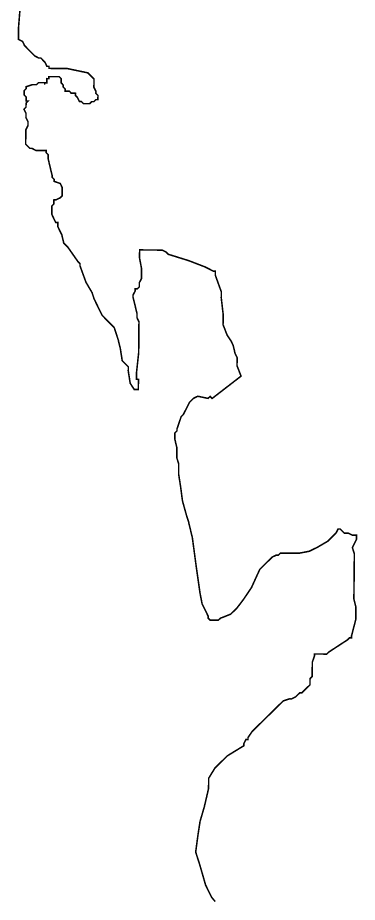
# Model space of a CAD drawing. Header units: metres. Extents: x 273899 to 302286, y 1977397 to 2102169.
# Drawn here: x 295722 to 296386, y 1977397 to 1979124 of the extents above; entities that cross this region are included whole.
import ezdxf

# ---------------------------------------------------------------- set-up
doc = ezdxf.new("R2010")
doc.units = ezdxf.units.M
doc.header["$MEASUREMENT"] = 0
doc.layers.add('HAZARDS LINE', color=1, linetype='Continuous')

msp = doc.modelspace()

# ---------------------------------------------------------------- linework, layer by layer
at = {"layer": 'HAZARDS LINE', "lineweight": 0}
msp.add_lwpolyline([(295728.3, 1979161.9, 3.01, 3.01, 0), (295723.8, 1979105.8, 3.01, 3.01, 0), (295723.6, 1979081.7, 3.01, 3.01, 0), (295731.6, 1979077.6, 3.01, 3.01, 0), (295735.5, 1979069.6, 3.01, 3.01, 0), (295739.5, 1979065.5, 3.01, 3.01, 0), (295743.4, 1979061.5, 3.01, 3.01, 0), (295751.4, 1979053.4, 3.01, 3.01, 0), (295755.4, 1979049.4, 3.01, 3.01, 0), (295763.3, 1979045.3, 3.01, 3.01, 0), (295767.3, 1979045.3, 3.01, 3.01, 0), (295771.3, 1979041.2, 3.01, 3.01, 0), (295775.3, 1979037.2, 3.01, 3.01, 0), (295779.2, 1979029.1, 3.01, 3.01, 0), (295783.2, 1979029.1, 3.01, 3.01, 0), (295783.2, 1979025.1, 3.01, 3.01, 0), (295819.3, 1979024.7, 3.01, 3.01, 0), (295859.3, 1979016.3, 3.01, 3.01, 0), (295863.2, 1979012.3, 3.01, 3.01, 0), (295867.2, 1979008.3, 3.01, 3.01, 0), (295871.2, 1979004.2, 3.01, 3.01, 0), (295871, 1978988.2, 3.01, 3.01, 0), (295875, 1978980.1, 3.01, 3.01, 0), (295874.9, 1978976.1, 3.01, 3.01, 0), (295878.9, 1978972.1, 3.01, 3.01, 0), (295878.8, 1978964.1, 3.01, 3.01, 0), (295874.8, 1978964.1, 3.01, 3.01, 0), (295870.8, 1978960.1, 3.01, 3.01, 0), (295866.8, 1978960.2, 3.01, 3.01, 0), (295862.7, 1978956.2, 3.01, 3.01, 0), (295850.7, 1978956.3, 3.01, 3.01, 0), (295846.7, 1978960.3, 3.01, 3.01, 0), (295842.7, 1978960.4, 3.01, 3.01, 0), (295838.8, 1978968.4, 3.01, 3.01, 0), (295834.8, 1978972.5, 3.01, 3.01, 0), (295834.9, 1978976.5, 3.01, 3.01, 0), (295826.8, 1978976.6, 3.01, 3.01, 0), (295822.9, 1978980.6, 3.01, 3.01, 0), (295814.8, 1978980.7, 3.01, 3.01, 0), (295814.9, 1978984.7, 3.01, 3.01, 0), (295810.9, 1978988.7, 3.01, 3.01, 0), (295811, 1978992.7, 3.01, 3.01, 0), (295807, 1978996.8, 3.01, 3.01, 0), (295807.1, 1979004.8, 3.01, 3.01, 0), (295803.1, 1979008.8, 3.01, 3.01, 0), (295783, 1979009, 3.01, 3.01, 0), (295783, 1979005, 3.01, 3.01, 0), (295779, 1979005.1, 3.01, 3.01, 0), (295778.9, 1978997, 3.01, 3.01, 0), (295774.9, 1978997.1, 3.01, 3.01, 0), (295774.9, 1978993.1, 3.01, 3.01, 0), (295774.9, 1978997.1, 3.01, 3.01, 0), (295762.9, 1978997.2, 3.01, 3.01, 0), (295758.8, 1978993.2, 3.01, 3.01, 0), (295750.8, 1978993.3, 3.01, 3.01, 0), (295738.8, 1978989.4, 3.01, 3.01, 0), (295738.7, 1978985.4, 3.01, 3.01, 0), (295734.7, 1978981.4, 3.01, 3.01, 0), (295734.6, 1978973.4, 3.01, 3.01, 0), (295738.6, 1978969.3, 3.01, 3.01, 0), (295738.5, 1978961.3, 3.01, 3.01, 0), (295742.5, 1978961.3, 3.01, 3.01, 0), (295738.5, 1978957.3, 3.01, 3.01, 0), (295738.4, 1978949.3, 3.01, 3.01, 0), (295734.4, 1978945.3, 3.01, 3.01, 0), (295738.3, 1978937.3, 3.01, 3.01, 0), (295738.2, 1978929.3, 3.01, 3.01, 0), (295742.2, 1978921.2, 3.01, 3.01, 0), (295742.1, 1978913.2, 3.01, 3.01, 0), (295738, 1978905.2, 3.01, 3.01, 0), (295737.7, 1978877.1, 3.01, 3.01, 0), (295741.7, 1978873.1, 3.01, 3.01, 0), (295745.7, 1978869.1, 3.01, 3.01, 0), (295749.7, 1978869, 3.01, 3.01, 0), (295757.7, 1978864.9, 3.01, 3.01, 0), (295777.7, 1978864.8, 3.01, 3.01, 0), (295777.7, 1978860.7, 3.01, 3.01, 0), (295781.6, 1978856.7, 3.01, 3.01, 0), (295781.6, 1978848.7, 3.01, 3.01, 0), (295785.4, 1978832.6, 3.01, 3.01, 0), (295789.3, 1978816.5, 3.01, 3.01, 0), (295789.3, 1978812.5, 3.01, 3.01, 0), (295793.2, 1978808.5, 3.01, 3.01, 0), (295793.2, 1978804.5, 3.01, 3.01, 0), (295805.2, 1978800.4, 3.01, 3.01, 0), (295809.1, 1978792.3, 3.01, 3.01, 0), (295809, 1978776.3, 3.01, 3.01, 0), (295804.9, 1978772.3, 3.01, 3.01, 0), (295796.9, 1978768.4, 3.01, 3.01, 0), (295792.9, 1978768.4, 3.01, 3.01, 0), (295792.8, 1978760.4, 3.01, 3.01, 0), (295788.7, 1978756.4, 3.01, 3.01, 0), (295788.6, 1978740.4, 3.01, 3.01, 0), (295792.5, 1978732.3, 3.01, 3.01, 0), (295796.5, 1978724.3, 3.01, 3.01, 0), (295800.5, 1978724.2, 3.01, 3.01, 0), (295800.4, 1978716.2, 3.01, 3.01, 0), (295804.3, 1978708.2, 3.01, 3.01, 0), (295808.3, 1978700.1, 3.01, 3.01, 0), (295812.1, 1978684, 3.01, 3.01, 0), (295820.1, 1978676, 3.01, 3.01, 0), (295839.9, 1978647.7, 3.01, 3.01, 0), (295843.8, 1978643.7, 3.01, 3.01, 0), (295843.8, 1978639.7, 3.01, 3.01, 0), (295855.5, 1978607.5, 3.01, 3.01, 0), (295867.4, 1978587.3, 3.01, 3.01, 0), (295871.3, 1978575.3, 3.01, 3.01, 0), (295875.2, 1978567.2, 3.01, 3.01, 0), (295879.1, 1978559.2, 3.01, 3.01, 0), (295887, 1978543, 3.01, 3.01, 0), (295902.9, 1978526.9, 3.01, 3.01, 0), (295910.8, 1978518.8, 3.01, 3.01, 0), (295918.6, 1978494.7, 3.01, 3.01, 0), (295922.5, 1978478.6, 3.01, 3.01, 0), (295926.3, 1978454.5, 3.01, 3.01, 0), (295938.2, 1978442.4, 3.01, 3.01, 0), (295938.1, 1978434.3, 3.01, 3.01, 0), (295941.9, 1978410.3, 3.01, 3.01, 0), (295949.8, 1978398.2, 3.01, 3.01, 0), (295957.8, 1978398.1, 3.01, 3.01, 0), (295958, 1978418.1, 3.01, 3.01, 0), (295954, 1978418.2, 3.01, 3.01, 0), (295954.1, 1978430.2, 3.01, 3.01, 0), (295958.5, 1978470.2, 3.01, 3.01, 0), (295959, 1978530.4, 3.01, 3.01, 0), (295955.1, 1978538.4, 3.01, 3.01, 0), (295955.2, 1978546.4, 3.01, 3.01, 0), (295947.4, 1978578.6, 3.01, 3.01, 0), (295947.5, 1978582.6, 3.01, 3.01, 0), (295951.6, 1978590.6, 3.01, 3.01, 0), (295951.6, 1978594.6, 3.01, 3.01, 0), (295955.6, 1978594.5, 3.01, 3.01, 0), (295959.7, 1978598.5, 3.01, 3.01, 0), (295959.7, 1978606.5, 3.01, 3.01, 0), (295963.8, 1978614.5, 3.01, 3.01, 0), (295964, 1978634.5, 3.01, 3.01, 0), (295960.2, 1978654.6, 3.01, 3.01, 0), (295960.3, 1978670.7, 3.01, 3.01, 0), (296004.4, 1978670.3, 3.01, 3.01, 0), (296012.4, 1978666.2, 3.01, 3.01, 0), (296016.4, 1978662.1, 3.01, 3.01, 0), (296056.3, 1978649.7, 3.01, 3.01, 0), (296088.3, 1978637.4, 3.01, 3.01, 0), (296104.2, 1978629.3, 3.01, 3.01, 0), (296108.2, 1978629.2, 3.01, 3.01, 0), (296108.2, 1978621.2, 3.01, 3.01, 0), (296119.9, 1978589, 3.01, 3.01, 0), (296119.8, 1978577, 3.01, 3.01, 0), (296123.5, 1978544.9, 3.01, 3.01, 0), (296123.3, 1978524.8, 3.01, 3.01, 0), (296131.1, 1978504.7, 3.01, 3.01, 0), (296139.1, 1978492.6, 3.01, 3.01, 0), (296143, 1978484.6, 3.01, 3.01, 0), (296146.8, 1978468.5, 3.01, 3.01, 0), (296150.8, 1978460.5, 3.01, 3.01, 0), (296150.6, 1978444.4, 3.01, 3.01, 0), (296158.5, 1978424.3, 3.01, 3.01, 0), (296102, 1978380.7, 3.01, 3.01, 0), (296098, 1978384.8, 3.01, 3.01, 0), (296093.9, 1978380.8, 3.01, 3.01, 0), (296073.9, 1978385, 3.01, 3.01, 0), (296065.9, 1978381.1, 3.01, 3.01, 0), (296057.8, 1978373.1, 3.01, 3.01, 0), (296045.6, 1978349.2, 3.01, 3.01, 0), (296041.5, 1978345.2, 3.01, 3.01, 0), (296033.3, 1978321.2, 3.01, 3.01, 0), (296033.2, 1978317.2, 3.01, 3.01, 0), (296029.2, 1978313.2, 3.01, 3.01, 0), (296029.1, 1978301.2, 3.01, 3.01, 0), (296032.9, 1978285.1, 3.01, 3.01, 0), (296032.8, 1978265.1, 3.01, 3.01, 0), (296036.7, 1978253, 3.01, 3.01, 0), (296036.5, 1978233, 3.01, 3.01, 0), (296040.3, 1978208.9, 3.01, 3.01, 0), (296044, 1978180.8, 3.01, 3.01, 0), (296051.8, 1978152.7, 3.01, 3.01, 0), (296055.7, 1978140.6, 3.01, 3.01, 0), (296063.4, 1978108.5, 3.01, 3.01, 0), (296070.9, 1978052.3, 3.01, 3.01, 0), (296078.4, 1978000.1, 3.01, 3.01, 0), (296082.3, 1977980, 3.01, 3.01, 0), (296094.1, 1977955.9, 3.01, 3.01, 0), (296094, 1977951.9, 3.01, 3.01, 0), (296098, 1977947.8, 3.01, 3.01, 0), (296114, 1977947.7, 3.01, 3.01, 0), (296118.1, 1977951.6, 3.01, 3.01, 0), (296138.2, 1977959.5, 3.01, 3.01, 0), (296150.3, 1977971.4, 3.01, 3.01, 0), (296162.5, 1977987.3, 3.01, 3.01, 0), (296178.7, 1978011.2, 3.01, 3.01, 0), (296195.1, 1978047.1, 3.01, 3.01, 0), (296199.1, 1978051.1, 3.01, 3.01, 0), (296219.4, 1978071, 3.01, 3.01, 0), (296227.4, 1978074.9, 3.01, 3.01, 0), (296231.4, 1978074.9, 3.01, 3.01, 0), (296235.5, 1978078.8, 3.01, 3.01, 0), (296271.5, 1978078.5, 3.01, 3.01, 0), (296291.6, 1978082.3, 3.01, 3.01, 0), (296307.7, 1978090.2, 3.01, 3.01, 0), (296327.9, 1978102, 3.01, 3.01, 0), (296344, 1978117.9, 3.01, 3.01, 0), (296348.1, 1978125.9, 3.01, 3.01, 0), (296352.1, 1978125.9, 3.01, 3.01, 0), (296356.1, 1978121.8, 3.01, 3.01, 0), (296360.1, 1978117.8, 3.01, 3.01, 0), (296368.1, 1978117.7, 3.01, 3.01, 0), (296376.1, 1978113.6, 3.01, 3.01, 0), (296384.1, 1978113.6, 3.01, 3.01, 0), (296384, 1978105.5, 3.01, 3.01, 0), (296379.9, 1978097.6, 3.01, 3.01, 0), (296375.9, 1978089.6, 3.01, 3.01, 0), (296379.8, 1978077.5, 3.01, 3.01, 0), (296378.9, 1977989.3, 3.01, 3.01, 0), (296382.8, 1977973.3, 3.01, 3.01, 0), (296382.6, 1977949.2, 3.01, 3.01, 0), (296374.3, 1977917.2, 3.01, 3.01, 0), (296374.2, 1977913.2, 3.01, 3.01, 0), (296370.2, 1977913.2, 3.01, 3.01, 0), (296366.2, 1977909.3, 3.01, 3.01, 0), (296329.9, 1977885.6, 3.01, 3.01, 0), (296325.9, 1977881.6, 3.01, 3.01, 0), (296301.8, 1977881.8, 3.01, 3.01, 0), (296301.8, 1977877.8, 3.01, 3.01, 0), (296297.7, 1977865.8, 3.01, 3.01, 0), (296297.4, 1977837.7, 3.01, 3.01, 0), (296293.3, 1977833.8, 3.01, 3.01, 0), (296293.2, 1977821.7, 3.01, 3.01, 0), (296277.1, 1977805.9, 3.01, 3.01, 0), (296273.1, 1977805.9, 3.01, 3.01, 0), (296265, 1977798, 3.01, 3.01, 0), (296256.9, 1977794, 3.01, 3.01, 0), (296252.9, 1977794.1, 3.01, 3.01, 0), (296240.8, 1977790.2, 3.01, 3.01, 0), (296236.8, 1977786.2, 3.01, 3.01, 0), (296228.7, 1977778.2, 3.01, 3.01, 0), (296196.4, 1977746.5, 3.01, 3.01, 0), (296192.3, 1977742.5, 3.01, 3.01, 0), (296184.2, 1977734.6, 3.01, 3.01, 0), (296180.2, 1977730.6, 3.01, 3.01, 0), (296172, 1977718.6, 3.01, 3.01, 0), (296172, 1977714.6, 3.01, 3.01, 0), (296168, 1977714.7, 3.01, 3.01, 0), (296163.9, 1977706.7, 3.01, 3.01, 0), (296163.9, 1977702.7, 3.01, 3.01, 0), (296131.6, 1977682.9, 3.01, 3.01, 0), (296107.4, 1977659.1, 3.01, 3.01, 0), (296095.2, 1977639.2, 3.01, 3.01, 0), (296095, 1977619.1, 3.01, 3.01, 0), (296086.6, 1977583.1, 3.01, 3.01, 0), (296078.4, 1977555.1, 3.01, 3.01, 0), (296074.1, 1977527.1, 3.01, 3.01, 0), (296069.8, 1977495.1, 3.01, 3.01, 0), (296077.6, 1977470.9, 3.01, 3.01, 0), (296089.2, 1977430.7, 3.01, 3.01, 0), (296101.1, 1977406.6, 3.01, 3.01, 0), (296108, 1977398.5, 0, 0, 0)], format="xyseb", dxfattribs=at)

doc.saveas('drawing.dxf')
